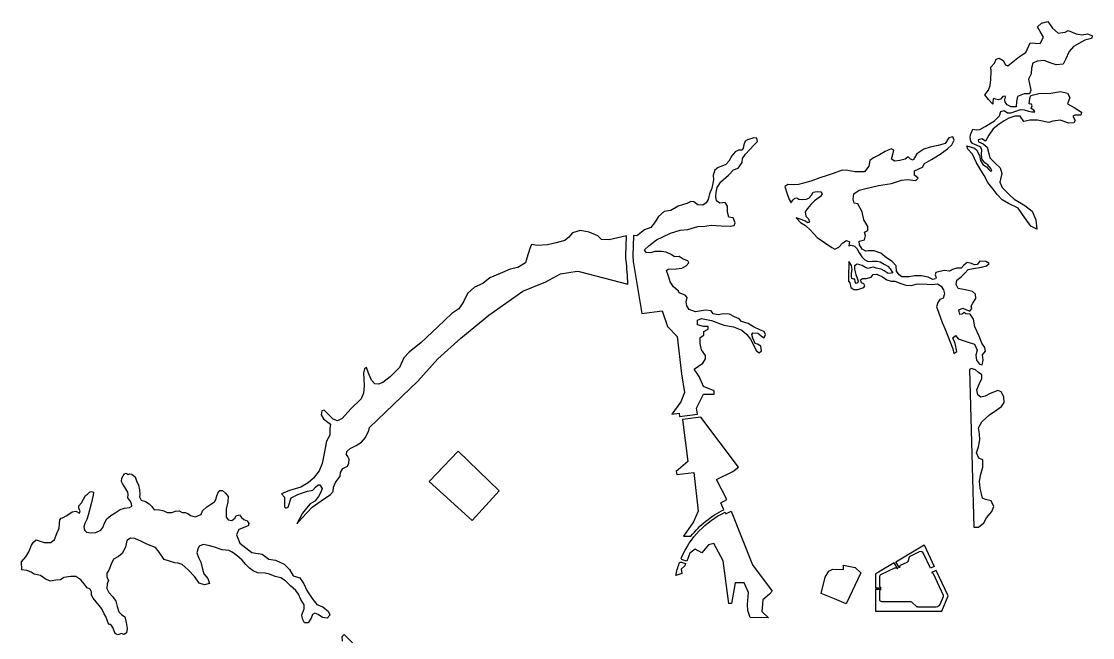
# Model space of a CAD drawing. Header units: millimetres. Extents: x 2241460 to 2245648, y 376960 to 383222.
# Drawn here: x 2241460 to 2245330, y 380996 to 383222 of the extents above; entities that cross this region are included whole.
import ezdxf

# ---------------------------------------------------------------- set-up
doc = ezdxf.new("R2010")
doc.units = ezdxf.units.MM
doc.layers.add('благоустройство_зеленые насаждения', color=18, linetype='Continuous', true_color=0x000000)

msp = doc.modelspace()

# ---------------------------------------------------------------- linework, layer by layer
at = {"layer": 'благоустройство_зеленые насаждения'}
for points in [[(2244969.1, 382922.9), (2244953.4, 382939.4), (2244940.7, 382956.1), (2244954, 382973.5), (2244960.2, 382989.7), (2244962.4, 383012.1), (2244963.1, 383040.5), (2244962.4, 383056.2), (2244975.2, 383070.4), (2244981.9, 383085.7), (2244993, 383088.9), (2245006.8, 383080), (2245015.4, 383064.3), (2245024.3, 383061.5), (2245042, 383076.1), (2245065.5, 383094.9), (2245088.9, 383109.1), (2245104.9, 383143.7), (2245140.1, 383141.5), (2245152.6, 383165.3), (2245140.1, 383185.2), (2245131.6, 383202.3), (2245145.8, 383215.9), (2245168.6, 383221.6), (2245185, 383197.8), (2245206.1, 383179.6), (2245230.5, 383183), (2245241.9, 383188.7), (2245270.3, 383176.7), (2245292.5, 383173.3), (2245311.3, 383176.7), (2245330.1, 383169.3), (2245326.3, 383159.4), (2245302.2, 383153.7), (2245261, 383130.8), (2245245.5, 383112.5), (2245232.4, 383083.9), (2245223.2, 383067.8), (2245198.6, 383064.4), (2245176.3, 383072.4), (2245155.6, 383080.4), (2245130.4, 383077.6), (2245113.8, 383070.7), (2245109.8, 383052.9), (2245108.1, 383032.3), (2245099, 383013.4), (2245107.5, 382972.8), (2245102.4, 382960.2), (2245082.9, 382959.6), (2245058.9, 382950.5), (2245054.9, 382932.7), (2245054.3, 382913.5), (2245036.1, 382912.9), (2245022, 382920), (2245014.3, 382930.5), (2245013.2, 382938.8), (2245015.5, 382947.6), (2245013.8, 382951.7), (2245006.1, 382950.5), (2244997.9, 382941.1), (2244989.1, 382938.8), (2244979.7, 382941.1), (2244973.8, 382943.5), (2244970.3, 382942.3), (2244969.1, 382930.5)], [(2245100.8, 382924.1), (2245103.3, 382944.7), (2245107.2, 382954.1), (2245135.8, 382961.7), (2245179.4, 382962.4), (2245213.8, 382967.9), (2245239.2, 382961.9), (2245247.3, 382946.6), (2245240, 382924.1), (2245263.5, 382910.6), (2245290.5, 382894.2), (2245288.1, 382882.5), (2245266.4, 382882.5), (2245258.8, 382879), (2245267, 382864.3), (2245262.9, 382854.9), (2245244.7, 382854.3), (2245212.5, 382865.5), (2245186.7, 382861.4), (2245172, 382856.1), (2245131, 382864.9), (2245102.8, 382865.5), (2245081.7, 382859.6), (2245068.8, 382879), (2245049.4, 382879), (2245027.7, 382872.5), (2245010.1, 382863.1), (2244992.5, 382850.2), (2244970.3, 382833.2), (2244955, 382810.4), (2244943.3, 382789.3), (2244930.3, 382797.3), (2244916.2, 382793.6), (2244918.3, 382786.2), (2244934.2, 382779.5), (2244949.2, 382767.3), (2244955.2, 382745.1), (2244958.5, 382728.5), (2244978, 382709.6), (2244996.3, 382692.5), (2245002.2, 382672.4), (2244996.8, 382652.3), (2244994.5, 382641.1), (2245003.9, 382621.1), (2245029.9, 382595.1), (2245046.4, 382579.1), (2245067.1, 382567.9), (2245084.8, 382556.1), (2245111.4, 382536.6), (2245125.6, 382504.8), (2245128.5, 382471.7), (2245106.7, 382482.3), (2245085.4, 382511.8), (2245060.6, 382547.3), (2245025.8, 382563.8), (2245003.3, 382577.4), (2244985, 382596.8), (2244970.9, 382615.1), (2244952, 382639.9), (2244938.4, 382665.3), (2244922.4, 382690.7), (2244910, 382712.6), (2244896.5, 382741.5), (2244879.3, 382760.4), (2244875.6, 382772.5), (2244903.2, 382763.6), (2244910.9, 382757.2), (2244920.9, 382737.8), (2244925, 382719), (2244933.8, 382704.9), (2244946.7, 382696.1), (2244955.6, 382686.7), (2244960.9, 382680.2), (2244965.6, 382681.9), (2244962, 382690.2), (2244952, 382703.1), (2244940.3, 382710.2), (2244929.7, 382724.9), (2244928.5, 382743.7), (2244929.7, 382756.6), (2244926.2, 382767.8), (2244912.6, 382773), (2244895.6, 382780.7), (2244889.7, 382789.5), (2244887.4, 382801.8), (2244889.1, 382812.4), (2244896.8, 382832.4), (2244909.7, 382830.6), (2244923.2, 382831.8), (2244942, 382842.4), (2244975.5, 382863), (2244993.2, 382880), (2244998.5, 382896.5), (2245010.8, 382900), (2245022.6, 382891.2), (2245035.5, 382891.2), (2245052.6, 382897), (2245070.2, 382902.9), (2245083.1, 382902.3), (2245098.4, 382897), (2245110.8, 382894.7), (2245121.3, 382894.7), (2245118.4, 382901.2), (2245108.4, 382907), (2245109.6, 382911.2), (2245111.9, 382916.4), (2245109, 382922.9)], [(2243837.3, 381794.6), (2243902.5, 381802.7), (2243899, 381824.2), (2243924, 381874.7), (2243962.5, 381874.7), (2243962.5, 381887.2), (2243924.1, 381902.6), (2243909, 381938.9), (2243889.9, 381964.8), (2243922.3, 381987), (2243931.7, 382003.3), (2243931.7, 382015.2), (2243916.5, 382035.2), (2243912.2, 382057.6), (2243912.2, 382080.3), (2243924.9, 382088.6), (2243924.9, 382101), (2243941.6, 382109.7), (2243941.6, 382119.9), (2243924.2, 382119.9), (2243902.7, 382125), (2243902.7, 382142.1), (2243917.3, 382148.3), (2243952.6, 382141.8), (2243998.1, 382124.3), (2244032.7, 382118.1), (2244063.3, 382105.7), (2244080.8, 382090.8), (2244094.2, 382073.7), (2244107.7, 382047.9), (2244115, 382033.3), (2244125.9, 382024.2), (2244133.2, 382032.2), (2244131.4, 382048.6), (2244119.4, 382055.2), (2244111, 382058.1), (2244101.9, 382077.7), (2244098.6, 382091.2), (2244101.9, 382097), (2244120.1, 382095.2), (2244136.8, 382082.1), (2244143.7, 382078.1), (2244148.5, 382090.1), (2244143, 382101), (2244130.6, 382106.5), (2244105.2, 382118.5), (2244085.5, 382130.5), (2244061.9, 382137.8), (2244052.8, 382147.6), (2244036.7, 382154.9), (2244018.2, 382163.6), (2243995.3, 382165.8), (2243977.1, 382161.8), (2243959.2, 382165.4), (2243952, 382175.6), (2243931.6, 382178.5), (2243917.4, 382175.6), (2243894.8, 382172.3), (2243872.3, 382180.7), (2243863.5, 382193.6), (2243861.3, 382209.2), (2243865.3, 382224.5), (2243858.4, 382232.5), (2243835.8, 382241.2), (2243833.5, 382246.7), (2243816.4, 382262.7), (2243803.3, 382281.3), (2243798.6, 382297.3), (2243790.6, 382322), (2243797.1, 382326.4), (2243825.5, 382328.2), (2243845.9, 382330), (2243861.6, 382338.8), (2243871, 382349.7), (2243867, 382356.3), (2243851, 382362.9), (2243836.1, 382372.4), (2243819, 382371.6), (2243807.3, 382380), (2243789.8, 382387.6), (2243772, 382390.9), (2243748, 382390.9), (2243733.8, 382386.2), (2243716.7, 382386.5), (2243710.5, 382396), (2243726.5, 382410.6), (2243753.8, 382433.1), (2243777.4, 382443.8), (2243804.7, 382456.9), (2243839.3, 382467.5), (2243867.7, 382470), (2243904.1, 382480.6), (2243928.5, 382482.4), (2243952.2, 382485.4), (2243988.6, 382482.8), (2244020.6, 382482.1), (2244035.6, 382484.3), (2244038.8, 382494.4), (2244031.2, 382511.5), (2244016.3, 382514.5), (2244011.5, 382533), (2244010.5, 382554.8), (2244002.1, 382567.2), (2243983.2, 382564.7), (2243971.5, 382574.1), (2243969, 382588.7), (2243970.1, 382604.1), (2243974.1, 382621.7), (2243987, 382642.6), (2244014.4, 382666.4), (2244032.6, 382685.4), (2244049.8, 382691.2), (2244063.4, 382711.9), (2244065, 382726.4), (2244076.3, 382742.3), (2244092.1, 382758.8), (2244105.5, 382774.1), (2244119.8, 382788.1), (2244117.2, 382799.8), (2244105.7, 382801), (2244083, 382794.1), (2244074.5, 382788.8), (2244070.1, 382776.1), (2244067.6, 382763.3), (2244062.5, 382756.8), (2244051, 382756.6), (2244038.6, 382750.2), (2244027.1, 382736.4), (2244015.8, 382717), (2244004.5, 382705), (2243990.8, 382698.6), (2243977.4, 382694.2), (2243965.5, 382683.9), (2243959.3, 382666.2), (2243960.9, 382648.9), (2243958.3, 382637.8), (2243954.1, 382618.7), (2243945.4, 382598.9), (2243940.6, 382578.7), (2243933.9, 382566.1), (2243921.7, 382557.3), (2243903.3, 382559.6), (2243889.1, 382570), (2243878.5, 382571.4), (2243864.2, 382563.3), (2243832.6, 382554.6), (2243805.6, 382538.1), (2243782.1, 382535.2), (2243762.1, 382517.5), (2243746.8, 382494), (2243733.9, 382477.6), (2243711.5, 382468.8), (2243683.3, 382447.6), (2243671.8, 382448.1), (2243669.1, 382374.6), (2243670.3, 382354.7), (2243701, 382166.9), (2243774.7, 382176), (2243794.6, 382119.8), (2243828.5, 382083.2), (2243845.3, 381948.1), (2243855, 381881.1), (2243842.9, 381847), (2243809.3, 381802.8), (2243836.2, 381806.1)], [(2244449.5, 382354.8), (2244449.8, 382333.1), (2244448.3, 382316.6), (2244448.3, 382299.6), (2244448.3, 382282.7), (2244452.5, 382277.4), (2244456.6, 382260.5), (2244467.2, 382252.9), (2244481.5, 382252.6), (2244495.8, 382257.8), (2244503.7, 382260.1), (2244507.1, 382266.9), (2244503.3, 382273.3), (2244495.4, 382277.8), (2244491.6, 382288), (2244499.2, 382293.2), (2244512, 382293.2), (2244530, 382298.1), (2244537.6, 382307.9), (2244550, 382308.3), (2244571.4, 382298.5), (2244586.5, 382288.7), (2244602.3, 382283.1), (2244615.1, 382283.1), (2244637.3, 382274.4), (2244654.7, 382268.4), (2244676.1, 382267.6), (2244692.7, 382272.5), (2244702.6, 382273.2), (2244732.7, 382272.5), (2244750.4, 382271), (2244769.3, 382273.2), (2244783.2, 382265), (2244791.5, 382251.4), (2244795.2, 382237.5), (2244790.7, 382221.7), (2244778.3, 382216.8), (2244770.4, 382205.9), (2244766.6, 382190.1), (2244773.4, 382171.2), (2244787.1, 382133.5), (2244796.2, 382111.8), (2244806.4, 382088.3), (2244825.1, 382039), (2244829.3, 382021.5), (2244840.1, 382029.4), (2244834.1, 382057.6), (2244825.1, 382078.7), (2244834.7, 382087.1), (2244844.9, 382075.1), (2244877.4, 382063.7), (2244903.3, 382055.2), (2244913, 382034.2), (2244908.2, 382016.1), (2244910.6, 381998.1), (2244921.5, 381982.9), (2244931.7, 381981.1), (2244934.7, 381998.5), (2244932.9, 382016.6), (2244942.6, 382030.4), (2244940.7, 382043.1), (2244929.9, 382059.3), (2244920.3, 382085.2), (2244904.6, 382118.9), (2244899.8, 382145.8), (2244887.7, 382164.4), (2244871.5, 382165), (2244865.5, 382169.8), (2244859.4, 382163.8), (2244851, 382163.2), (2244847.4, 382179.5), (2244861.2, 382186.1), (2244875.1, 382180.1), (2244886.5, 382174.7), (2244893.8, 382184.9), (2244890.8, 382193.3), (2244897.4, 382203.6), (2244908.2, 382220.4), (2244907.6, 382236.1), (2244895.6, 382245.7), (2244876.3, 382250.5), (2244863.7, 382252.9), (2244844.4, 382257.1), (2244836.6, 382271), (2244839, 382287.2), (2244855.2, 382299.3), (2244867.3, 382311.3), (2244880.5, 382325.7), (2244900.4, 382329.4), (2244928.7, 382334.2), (2244947.3, 382338.4), (2244957, 382347.4), (2244944.9, 382354.6), (2244922.7, 382355.8), (2244913.6, 382343.8), (2244903.4, 382342), (2244892.6, 382347.4), (2244877.5, 382351), (2244864.3, 382341.4), (2244855.8, 382330), (2244839, 382330.6), (2244824.5, 382325.1), (2244813.1, 382319.1), (2244795, 382322.1), (2244778.2, 382317.9), (2244763.7, 382314.3), (2244761.3, 382306.5), (2244765.5, 382296.9), (2244762.5, 382291.4), (2244752.3, 382289.6), (2244735.4, 382297.5), (2244711.9, 382302.9), (2244686.6, 382302.9), (2244667.4, 382298.7), (2244640.9, 382298.7), (2244631.7, 382306), (2244622.1, 382319.9), (2244620.3, 382339.1), (2244606.5, 382354.2), (2244586, 382367.4), (2244564.9, 382384.3), (2244540.8, 382393.3), (2244519.2, 382392.7), (2244511.2, 382391.6), (2244497.3, 382398.8), (2244488.3, 382414.4), (2244486.5, 382427.7), (2244505.8, 382433.1), (2244510, 382446.9), (2244506.4, 382460.2), (2244517.8, 382466.2), (2244517.8, 382480.6), (2244504, 382505.3), (2244497.3, 382534.2), (2244482.3, 382562.5), (2244469.1, 382564.9), (2244464.7, 382579.1), (2244467.1, 382599), (2244486.4, 382612.3), (2244506.4, 382616.6), (2244556.5, 382628.6), (2244603.6, 382635.9), (2244639.3, 382648), (2244660.4, 382650.4), (2244691.2, 382646.8), (2244700.3, 382655.2), (2244686.4, 382666.1), (2244687, 382682.4), (2244715.4, 382695.7), (2244722.7, 382708.6), (2244747.5, 382722.5), (2244779.5, 382742.5), (2244806.1, 382761.2), (2244821.2, 382776.3), (2244830.3, 382792.6), (2244825.5, 382804.7), (2244810.3, 382801), (2244797.7, 382781.1), (2244772.3, 382773.3), (2244743.3, 382767.2), (2244720.3, 382760), (2244695.6, 382743.7), (2244687.1, 382729.2), (2244682.3, 382720.7), (2244672.6, 382724.3), (2244664.1, 382732.2), (2244652.7, 382723.7), (2244633.9, 382718.9), (2244615.2, 382716.5), (2244603.7, 382724.3), (2244608, 382740.6), (2244611.6, 382756.3), (2244601.9, 382761.8), (2244580.2, 382752.1), (2244559.6, 382739.4), (2244537.9, 382728.6), (2244525.8, 382719.5), (2244522.2, 382698.4), (2244505.9, 382678.4), (2244472, 382678.4), (2244445.4, 382682.7), (2244425.3, 382683.8), (2244392.7, 382672.4), (2244371.5, 382664.5), (2244344.4, 382656.7), (2244311.7, 382644.6), (2244285.1, 382637.3), (2244267.6, 382632.5), (2244250.7, 382631.3), (2244229, 382633.1), (2244217.5, 382625.3), (2244226.5, 382599.3), (2244233.8, 382578.1), (2244240.6, 382565.8), (2244243.2, 382570.5), (2244248.6, 382577.3), (2244254.4, 382582.7), (2244260.9, 382583.8), (2244268.5, 382579.8), (2244281.1, 382578.8), (2244294.8, 382579.1), (2244305.3, 382583.5), (2244314, 382593.6), (2244320.5, 382604.4), (2244335.3, 382607.3), (2244348.3, 382605.5), (2244353, 382598.6), (2244346.9, 382588.9), (2244324.8, 382573.7), (2244312.5, 382560.3), (2244299.9, 382545.5), (2244291.2, 382533.6), (2244294.1, 382517.7), (2244303.5, 382508.7), (2244307.5, 382496.8), (2244299.9, 382494.2), (2244292.7, 382500), (2244277.1, 382506.5), (2244259.1, 382511.6), (2244274.1, 382494.9), (2244292.3, 382483.8), (2244310.3, 382467.1), (2244321.1, 382455.4), (2244335.5, 382441.5), (2244387.5, 382404.4), (2244398.6, 382399.3), (2244412.8, 382405.8), (2244428, 382421.7), (2244441.3, 382429.9), (2244451.4, 382425.1), (2244448.8, 382411.2), (2244457.5, 382413.7), (2244470.3, 382409.3), (2244477.9, 382401.7), (2244486.6, 382386.1), (2244496.8, 382370.8), (2244507.7, 382359.9), (2244519.4, 382354.8), (2244535.4, 382355.1), (2244551.8, 382355.5), (2244562.7, 382353.3), (2244576.9, 382344.6), (2244590, 382337.3), (2244599.1, 382327.5), (2244604.5, 382318.8), (2244608.9, 382314), (2244602.7, 382311.9), (2244591.8, 382311.1), (2244577.2, 382320.9), (2244566, 382327.1), (2244547.8, 382330), (2244538.3, 382334), (2244526.3, 382331.9), (2244519.7, 382329.3), (2244509.2, 382333), (2244497.2, 382339.5), (2244488.8, 382342.4), (2244479, 382344.6), (2244469.9, 382338.8), (2244469.9, 382326.4), (2244475, 382307.9), (2244479.4, 382294.4), (2244483, 382283.1), (2244481.2, 382275.5), (2244475.7, 382275.1), (2244472.1, 382281.3), (2244470.6, 382291.1), (2244467, 382290.8), (2244459.7, 382292.9), (2244459, 382299.9), (2244459.4, 382312.6), (2244460.8, 382324.9), (2244459, 382339.5), (2244453.5, 382349)], [(2244885.8, 381963.8), (2244901.2, 381394.3), (2244918.4, 381395), (2244937.5, 381410.3), (2244946.5, 381428.1), (2244966.3, 381451.1), (2244973.3, 381469), (2244963.7, 381490), (2244943.3, 381495.1), (2244931.8, 381499.6), (2244923.5, 381536), (2244920.9, 381560.8), (2244926, 381586.4), (2244933.1, 381611.2), (2244933.1, 381637.4), (2244919, 381644.4), (2244910.1, 381662.9), (2244918.4, 381684.6), (2244922.9, 381710.1), (2244921.6, 381731.6), (2244918.4, 381753.9), (2244930.5, 381774.9), (2244958, 381800.5), (2244984.1, 381819), (2245001.4, 381831.1), (2245010.9, 381844.5), (2245009, 381865.5), (2244999.5, 381884), (2244987.3, 381887.9), (2244959.9, 381877.7), (2244941.4, 381868.1), (2244926.7, 381864.3), (2244915.9, 381873.2), (2244912, 381891.1), (2244921.6, 381913.4), (2244930.5, 381931.3), (2244929.9, 381944.7), (2244917.8, 381952.9), (2244906.9, 381963.2), (2244892.9, 381968.3)], [(2243038.1, 381669.5), (2243186.4, 381526.4), (2243088.4, 381419.2), (2242932.4, 381560)], [(2241512.5, 381349.2), (2241541.3, 381339.8), (2241566.4, 381339.7), (2241579, 381350.2), (2241587.7, 381371.5), (2241595.6, 381390.9), (2241597.1, 381408.3), (2241598.2, 381420.5), (2241603.6, 381427.5), (2241610.4, 381429.6), (2241621, 381435.3), (2241631.5, 381441.6), (2241643, 381449.7), (2241656.7, 381452.7), (2241669.1, 381445.3), (2241672, 381453.6), (2241667.6, 381462.1), (2241667.4, 381471.1), (2241677.2, 381482.1), (2241684.2, 381495.9), (2241691.1, 381508.9), (2241699, 381513.3), (2241705.9, 381520.5), (2241711.8, 381524), (2241720.1, 381520.7), (2241718.8, 381510), (2241711.6, 381478.5), (2241700.5, 381437.8), (2241696.4, 381422.7), (2241689.2, 381408.2), (2241685.7, 381395.8), (2241687.7, 381384.2), (2241694.2, 381376.4), (2241711.4, 381374.7), (2241728.1, 381374.9), (2241746.9, 381383.4), (2241754.3, 381393.6), (2241760.3, 381409.5), (2241768.8, 381424.7), (2241782.5, 381437.1), (2241798.7, 381446.5), (2241816.6, 381458.7), (2241832.5, 381463.4), (2241850.1, 381465.7), (2241858.2, 381470.2), (2241857.3, 381480), (2241850.8, 381490.9), (2241844.1, 381500), (2241845.6, 381512.4), (2241843.8, 381521.4), (2241836.4, 381532.5), (2241825.3, 381552.7), (2241821.2, 381560.1), (2241822.3, 381571.5), (2241827.1, 381580), (2241831.5, 381587.4), (2241838.5, 381589.8), (2241845.7, 381585.4), (2241850.1, 381587.4), (2241858.6, 381586.1), (2241870.1, 381576.5), (2241874.9, 381562.5), (2241882.4, 381546.4), (2241886.3, 381529.3), (2241887, 381512.8), (2241886.5, 381503.6), (2241892, 381492.7), (2241907.7, 381487), (2241921.2, 381478.5), (2241931.1, 381468.7), (2241939.7, 381457.4), (2241954.1, 381458.7), (2241974.2, 381453.3), (2241986.6, 381447.8), (2242003.5, 381447.8), (2242015.9, 381452.6), (2242029.7, 381453.5), (2242040.1, 381447.4), (2242051.3, 381447.4), (2242060.7, 381443.7), (2242070.1, 381437.1), (2242087.2, 381431.7), (2242109.2, 381439.8), (2242114.5, 381453.1), (2242129.3, 381468.6), (2242144.2, 381477.7), (2242157.6, 381485.6), (2242162.6, 381494.4), (2242165.7, 381507.2), (2242169.4, 381517.9), (2242177, 381527.1), (2242186.4, 381526.5), (2242197.6, 381517.3), (2242206.9, 381505.7), (2242205.4, 381485.9), (2242199.7, 381459.9), (2242200, 381441.3), (2242199.1, 381430.8), (2242207, 381420.5), (2242219.4, 381418.3), (2242231.2, 381426.8), (2242235.8, 381435.3), (2242247.1, 381439.5), (2242254.4, 381429.2), (2242263.5, 381422.5), (2242274.9, 381417.9), (2242281.4, 381408.3), (2242279.2, 381399.8), (2242266.6, 381394.5), (2242245.8, 381386.1), (2242236.9, 381367.1), (2242248.6, 381336.4), (2242292.2, 381302.9), (2242330.1, 381297.3), (2242353.2, 381279.3), (2242378.3, 381274.9), (2242408.5, 381260.9), (2242428, 381241.4), (2242442, 381218.5), (2242466, 381211.8), (2242480, 381190), (2242491.1, 381166), (2242510.1, 381136.4), (2242527, 381115), (2242548.8, 381106.6), (2242568.9, 381090.4), (2242573.9, 381077), (2242563.8, 381065.3), (2242547.6, 381068.1), (2242531.4, 381079.3), (2242520.3, 381084.3), (2242510.8, 381079.3), (2242506.9, 381065.9), (2242495.7, 381049.1), (2242482.9, 381048.6), (2242475, 381063.1), (2242473.4, 381077.6), (2242481.2, 381099.9), (2242481.2, 381114.4), (2242469.5, 381132.9), (2242461.1, 381153), (2242451.6, 381165.2), (2242432, 381183.1), (2242414.2, 381200.4), (2242397.4, 381212.1), (2242376.2, 381216.6), (2242355.5, 381225), (2242340.5, 381228.9), (2242312.5, 381230), (2242297.5, 381236.7), (2242284.1, 381246.2), (2242270.1, 381260.1), (2242257.8, 381275.2), (2242238.3, 381292), (2242221.5, 381304.8), (2242208.5, 381310), (2242185, 381313.3), (2242157.7, 381322.3), (2242134.2, 381327.8), (2242116.4, 381331.7), (2242101.8, 381325.6), (2242097.4, 381315.6), (2242094, 381302.2), (2242100.7, 381282.1), (2242108.5, 381268.1), (2242113.6, 381243), (2242119.1, 381226.2), (2242133.1, 381208.9), (2242138.7, 381191.1), (2242120.8, 381186), (2242101.8, 381192.7), (2242086.2, 381215.6), (2242061.6, 381240.7), (2242041, 381260.3), (2242026.4, 381264.2), (2242013.4, 381265.3), (2241976, 381277.6), (2241957, 381303.9), (2241943.6, 381320.6), (2241912.3, 381332.9), (2241893.9, 381342.4), (2241869.9, 381353.6), (2241854.2, 381354.7), (2241840.3, 381346.3), (2241835.3, 381322.3), (2241823.5, 381299.4), (2241810.1, 381288.2), (2241792.8, 381279.3), (2241783.8, 381260.8), (2241776, 381239.6), (2241768.7, 381228.9), (2241768.2, 381214.4), (2241773.8, 381203.3), (2241769.9, 381189.3), (2241768.2, 381172.6), (2241775.4, 381158.6), (2241790.5, 381142.4), (2241800.6, 381127.3), (2241805, 381107.8), (2241811.7, 381088.8), (2241821.2, 381078.8), (2241833.5, 381070.4), (2241838, 381050.3), (2241841.3, 381028.5), (2241839.1, 381012.3), (2241831.3, 381007.3), (2241821.2, 381010.7), (2241808.4, 381006.2), (2241798.9, 381010.7), (2241789.4, 381031.9), (2241782.7, 381042.5), (2241774.9, 381043), (2241771, 381054.8), (2241764.8, 381072.1), (2241758.1, 381082.1), (2241749.8, 381100), (2241745.3, 381105.6), (2241729.6, 381124.5), (2241718.4, 381138.5), (2241712.3, 381149.1), (2241713.4, 381160.8), (2241707.8, 381170.9), (2241697.2, 381175.9), (2241686, 381190.4), (2241674.3, 381204.4), (2241663.7, 381211.6), (2241655.7, 381216.7), (2241637.8, 381216.7), (2241613.2, 381213.3), (2241600.4, 381204.4), (2241584.2, 381203.3), (2241564.1, 381199.4), (2241545.7, 381207.7), (2241528.9, 381219.5), (2241506, 381224.5), (2241494.3, 381231.8), (2241478.7, 381238.5), (2241461.3, 381240.1), (2241459.6, 381269.2), (2241475.3, 381287.6), (2241487, 381305), (2241496.5, 381330.1), (2241503.8, 381340.7)], [(2244430, 381257.6), (2244471.8, 381248.5), (2244493.2, 381229.7), (2244439.5, 381118.1), (2244397.1, 381135.1), (2244349.1, 381154.4), (2244364.2, 381213.8), (2244376.5, 381235.4), (2244391.3, 381242.6), (2244430.6, 381242.2)]]:
    msp.add_lwpolyline(points, close=True, dxfattribs=at)
for points in [[(2243646.5, 382446.7), (2243583.8, 382432.6), (2243555.2, 382434.4), (2243542.1, 382446.8), (2243511.1, 382460.3), (2243478.2, 382466.6), (2243451.2, 382458.1), (2243437.7, 382442.4), (2243423.5, 382429.8), (2243392.3, 382421.9), (2243361.1, 382414), (2243323.5, 382412.6), (2243302.8, 382416), (2243296.9, 382401.7), (2243286.2, 382366.7), (2243281.2, 382350.1), (2243252.9, 382332.5), (2243225.6, 382326.8), (2243189.1, 382311.1), (2243151.6, 382294.9), (2243127.2, 382275.2), (2243097.3, 382261.6), (2243071.2, 382238.9), (2243057.5, 382208.1), (2243040.4, 382183.7), (2243014.5, 382166.2), (2242964.3, 382118.9), (2242904, 382061.9), (2242861.1, 382027.1), (2242840.9, 382006.9), (2242825.4, 381971.3), (2242792.2, 381937.5), (2242765.6, 381917.3), (2242749.9, 381911.4), (2242737.2, 381912.6), (2242724.9, 381925.2), (2242713.7, 381950.4), (2242707, 381971.4), (2242698.8, 381966.9), (2242695.7, 381952.1), (2242697.2, 381928.8), (2242698.6, 381905.4), (2242695.5, 381878.6), (2242687.1, 381858.2), (2242648.8, 381820.7), (2242618, 381786.8), (2242601.4, 381779), (2242585.7, 381784.9), (2242566.7, 381803.9), (2242553.2, 381817.4), (2242545.3, 381815.1), (2242542.3, 381800.6), (2242551.2, 381786.5), (2242566.7, 381774.2), (2242576, 381766.8), (2242573.9, 381751.2), (2242573.9, 381727.1), (2242562.1, 381704.8), (2242553.7, 381661.1), (2242546.6, 381624.2), (2242535.2, 381598.3), (2242515, 381571.6), (2242495.5, 381554.6), (2242469.2, 381539.5), (2242428.8, 381527.2), (2242399.3, 381515), (2242409.9, 381502.5), (2242409.9, 381468.4), (2242415.5, 381463.7), (2242422.9, 381467.4), (2242434.4, 381500.1), (2242441, 381504.6), (2242457.8, 381513.1), (2242471.5, 381517.1), (2242492.8, 381525.1), (2242512.2, 381528.8), (2242522.5, 381539.1), (2242531.3, 381547.7), (2242538.2, 381547.7), (2242546.1, 381533.9), (2242543.3, 381523), (2242533.4, 381504.8), (2242519.9, 381488.9), (2242503.2, 381479.4), (2242489.9, 381463.2), (2242474.7, 381444.6), (2242455.1, 381407.2), (2242474.5, 381428.1), (2242510.6, 381467.2), (2242543.2, 381489.8), (2242575.9, 381512.4), (2242585.6, 381523.5), (2242587.3, 381539), (2242594.3, 381556.3), (2242611.4, 381579.1), (2242612, 381591.7), (2242621, 381606), (2242637.8, 381614.4), (2242642.9, 381626.3), (2242643.7, 381640), (2242639, 381649.8), (2242634.8, 381657.1), (2242635.6, 381668.1), (2242647.7, 381678.7), (2242669.5, 381689.1), (2242688.6, 381701.4), (2242703.2, 381719.1), (2242714.7, 381743.3), (2242716.9, 381754.8), (2242891.6, 381922.4), (2242963.9, 382003), (2243047, 382077.7), (2243148.2, 382160.8), (2243271.2, 382246.6), (2243354.4, 382281), (2243407.4, 382309.9), (2243468.1, 382318.9), (2243474.8, 382318.2), (2243650.9, 382271.9, 0.024506), (2243644.3, 382359.4, -0.041023), (2243643.6, 382375.8)], [(2243878.9, 381362.2, -0.115932), (2243998, 381457.7), (2243986.3, 381482.7), (2244009, 381494), (2243970.6, 381566.2), (2244030.5, 381596.2), (2244050.4, 381611), (2243914.9, 381792.1), (2243848.5, 381783.9), (2243867.9, 381632.2), (2243825.8, 381596.2), (2243827.3, 381584.4), (2243889.7, 381592.2), (2243905.4, 381452.2), (2243887.9, 381413.7), (2243852.4, 381362.6)], [(2243863.5, 381272), (2243848.2, 381277, -0.440531), (2243844.6, 381285.1, -0.181257), (2244002.2, 381448.7), (2244005, 381442.5), (2244023.6, 381451.8), (2244101.1, 381258), (2244172.4, 381162.8), (2244162.2, 381152), (2244138.9, 381132.1), (2244135.5, 381090.2), (2244158.8, 381067.6), (2244093.3, 381068.6), (2244084.4, 381094.1), (2244083.3, 381115.7), (2244086.7, 381158.8), (2244071.4, 381194), (2244038.7, 381194), (2244025.6, 381118.5), (2244016, 381118.5), (2243994.8, 381272.4), (2243961.2, 381335.8), (2243942.5, 381330.2), (2243918.3, 381302.2), (2243894, 381315.3), (2243875.4, 381300.4)], [(2244632.1, 381247.1), (2244619.1, 381269.6), (2244721.7, 381330.7), (2244758.1, 381252.7), (2244744.5, 381246.4), (2244719.5, 381299.8, 0.391346), (2244703.5, 381305), (2244672, 381290.3, 0.115618), (2244667.8, 381285.8), (2244663.2, 381272.9, -0.1585), (2244658.4, 381267.3), (2244635, 381256.3, 0.237267), (2244632.1, 381251.9)], [(2243824.2, 381219.5, -0.035851), (2243836.4, 381264.2, -0.408481), (2243844, 381267.9), (2243859.4, 381262.8), (2243856.2, 381255.1), (2243843.6, 381243.1), (2243845.6, 381227)], [(2244626.2, 381244.3), (2244613.5, 381266.2), (2244556, 381232), (2244546.2, 381226), (2244546.2, 381175.5), (2244566.2, 381175.5, -0.38697), (2244561.2, 381181.1), (2244561.2, 381217.5, -0.301894), (2244565, 381223.5), (2244616.1, 381247.5, -0.365896)], [(2244566.3, 381169.8), (2244546.2, 381169.8), (2244546.2, 381106.1), (2244546.2, 381091.1), (2244561.2, 381091.1), (2244785, 381091.1), (2244807.8, 381146.5), (2244764.9, 381238.2), (2244748, 381230.4, -0.297894), (2244753.5, 381227.1), (2244789.9, 381149.3, -0.250677), (2244789.9, 381142.4), (2244778.6, 381115.1, -0.291005), (2244765, 381106.1), (2244698.8, 381106.1, -0.148537), (2244695.6, 381107.1), (2244676.9, 381123.6, 0.165352), (2244671.4, 381125.1), (2244568.5, 381125.1, -0.422834), (2244561.2, 381133.1), (2244561.2, 381163.8, -0.369897)]]:
    msp.add_lwpolyline(points, format="xyb", close=True, dxfattribs=at)
msp.add_lwpolyline([(2242620.3, 380983.1), (2242618.4, 381000.2), (2242625.5, 381006.5), (2242656.2, 380976.7)], dxfattribs=at)

doc.saveas('drawing.dxf')
